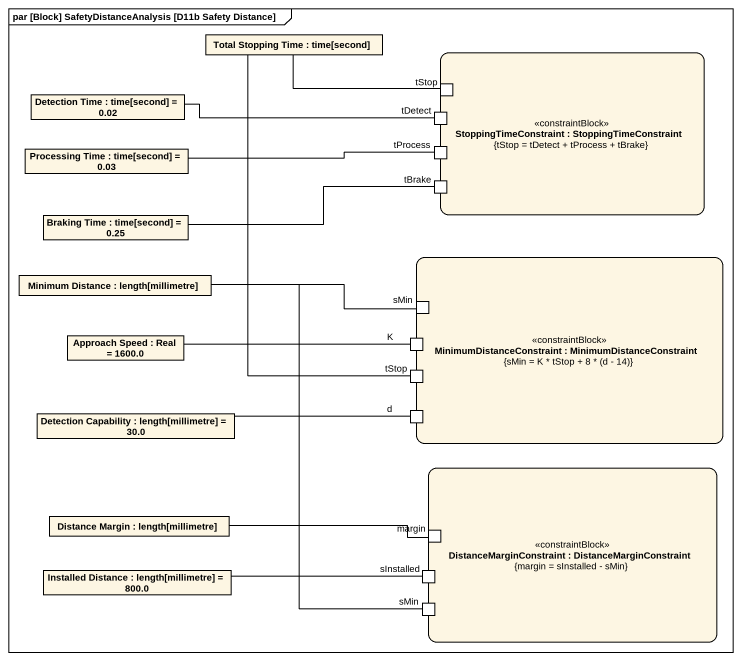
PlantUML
@startuml
mainframe par [Block] SafetyDistanceAnalysis [D11b Safety Distance]
rectangle "Total Stopping Time : time[second]" as Total_Stopping_Time
rectangle "StoppingTimeConstraint : StoppingTimeConstraint\n{tStop = tDetect + tProcess + tBrake}" as StoppingTimeConstraint <<constraintBlock>> {
  port tStop
  port tDetect
  port tProcess
  port tBrake
}
rectangle "Detection Time : time[second] = 0.02" as Detection_Time
rectangle "Processing Time : time[second] = 0.03" as Processing_Time
rectangle "Braking Time : time[second] = 0.25" as Braking_Time
rectangle "Minimum Distance : length[millimetre]" as Minimum_Distance
rectangle "MinimumDistanceConstraint : MinimumDistanceConstraint\n{sMin = K * tStop + 8 * (d - 14)}" as MinimumDistanceConstraint <<constraintBlock>> {
  port sMin
  port K
  port "tStop" as tStop_2
  port d
}
rectangle "Approach Speed : Real = 1600.0" as Approach_Speed
rectangle "Detection Capability : length[millimetre] = 30.0" as Detection_Capability
rectangle "DistanceMarginConstraint : DistanceMarginConstraint\n{margin = sInstalled - sMin}" as DistanceMarginConstraint <<constraintBlock>> {
  port margin
  port sInstalled
  port "sMin" as sMin_2
}
rectangle "Distance Margin : length[millimetre]" as Distance_Margin
rectangle "Installed Distance : length[millimetre] = 800.0" as Installed_Distance
Total_Stopping_Time -right- tStop
Total_Stopping_Time -- tStop_2
Detection_Time -right- tDetect
Processing_Time -right- tProcess
Braking_Time -right- tBrake
Minimum_Distance -right- sMin
Minimum_Distance -- sMin_2
Approach_Speed -right- K
Detection_Capability -right- d
Distance_Margin -right- margin
Installed_Distance -right- sInstalled
@enduml
